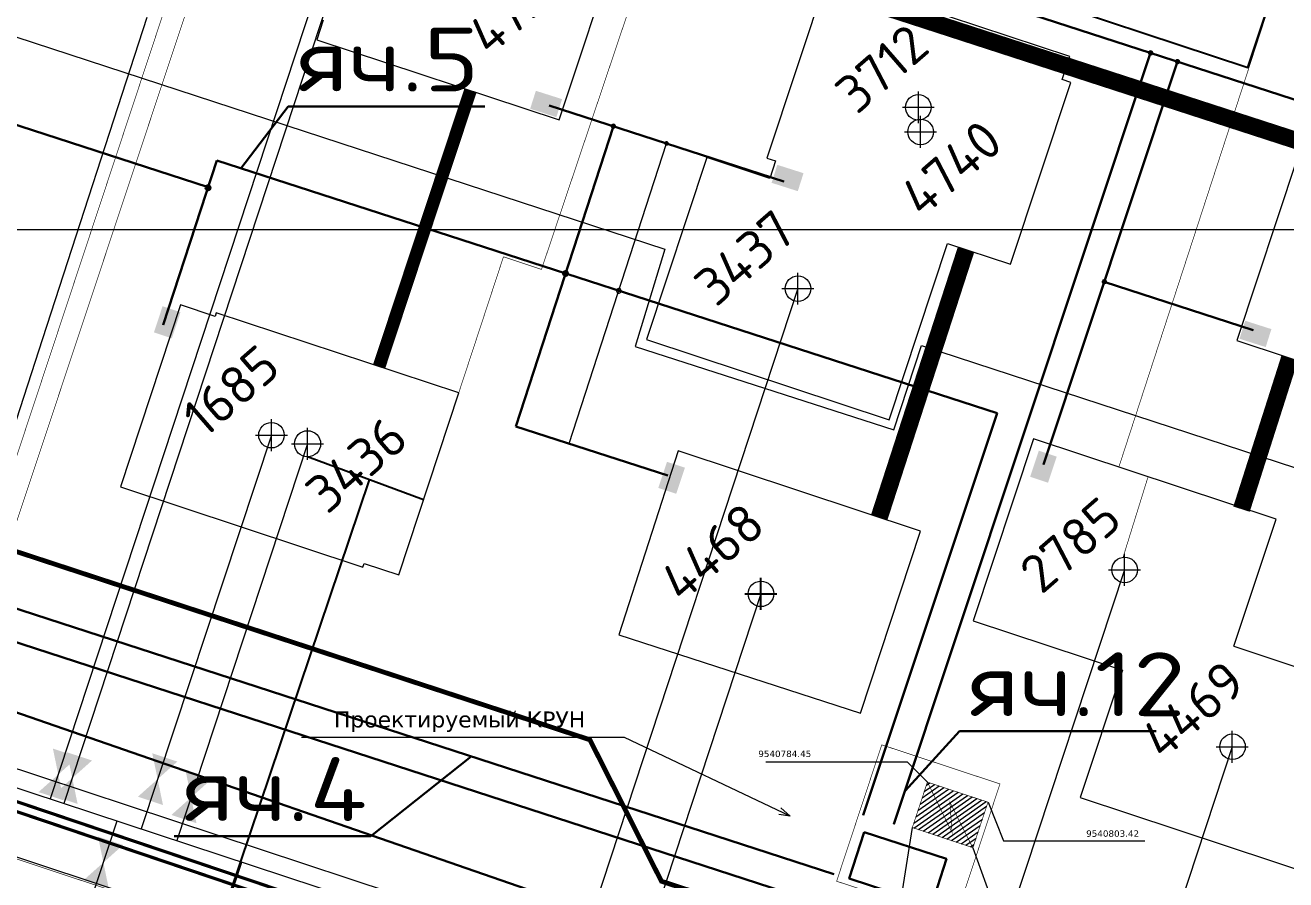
# Model space of a CAD drawing. Header units: millimetres. Extents: x 519 to 9564855, y -810 to 5021775.
# Drawn here: x 9540501.9 to 9540896.7, y 4996796.3 to 4997064 of the extents above; entities that cross this region are included whole.
import ezdxf

# ---------------------------------------------------------------- set-up
doc = ezdxf.new("R2010")
doc.units = ezdxf.units.MM
doc.header["$LTSCALE"] = 2
doc.header["$MEASUREMENT"] = 0
doc.header["$PDMODE"] = 2
doc.header["$PDSIZE"] = 5
doc.linetypes.add('ACAD_ISO02W100', pattern=[15, 12, -3])
for name, color, linetype, lineweight in [('160 скважин на 2012 год - Электрика', 192, 'Continuous', 30), ('200 скв. на 2010 год', 61, 'Continuous', 0), ('PPLINE_GAS', 4, 'GAS_LINE', 30), ('SteamInjInfrastructure', 25, 'Continuous', 100), ('WELLS(drilled after 2000y)', 6, 'Continuous', 40), ('Скв на 2025 допы от ХеКай', 204, 'Continuous', 0), ('Электро', 1, 'Continuous', 30), ('Электроснаб', 1, 'Continuous', 18), ('Электроснабжене', 1, 'Continuous', 18)]:
    doc.layers.add(name, color=color, linetype=linetype, lineweight=lineweight)
for name, color, linetype in [('Existing roads', 41, 'Continuous'), ('FIBERGLASS', 212, 'Continuous'), ('GRID_PULKOVO', 7, 'Continuous'), ('GZU 32', 7, 'Continuous'), ('new 100 wells', 131, 'Continuous'), ('OilColl&Flowlines', 3, 'Continuous'), ('Stage 12 wells.Text&Frame', 52, 'Continuous'), ('паропровод', 6, 'Continuous'), ('Скважины на 2025 год _ОСМОТР', 5, 'Continuous')]:
    doc.layers.add(name, color=color, linetype=linetype)
doc.styles.add('92051501$0$STANDARD', font='simplex.shx')
doc.styles.add('Elect', font='isocpeur.ttf')
doc.styles.add('GeoApp', font='', dxfattribs={"height": 1})
doc.styles.get('GeoApp').set_extended_font_data('D431', italic=True)
doc.linetypes.add('g5_121_g', pattern='A,4,-0.4,["Г",GeoApp,S=1,R=0,X=0,Y=-0.5],-1.2,12', length=17.6)
doc.linetypes.add('GAS_LINE', pattern='A,0.5,-0.2,["G",92051501$0$STANDARD,S=0.1,R=0,X=-0.1,Y=-0.05],-0.05', length=0.75)

msp = doc.modelspace()

# ---------------------------------------------------------------- hatches: boundary and pattern name
at = {"linetype": 'ByBlock', "lineweight": 0, "ltscale": 80}
h = msp.add_hatch(dxfattribs=at)
h.set_pattern_fill('ANSI31', color=1, scale=10, angle=350, style=0)
h.set_pattern_definition([(35, (2e-07, 3e-08), (-0.71697054544, 1.02394005536), [])])
h.paths.add_polyline_path([(9540779.71, 4996812.71), (9540784.44537, 4996826.94293), (9540803.42261, 4996820.6291), (9540798.68724, 4996806.39617)])
at = {"layer": 'Электро', "ltscale": 25}
for points in [[(9540661.81913, 4997043.48049), (9540660.02336, 4997037.84837), (9540668.23422, 4997035.2304), (9540670.02998, 4997040.86252)], [(9540737.43306, 4997020.28585), (9540735.63729, 4997014.65372), (9540743.84815, 4997012.03575), (9540745.64391, 4997017.66787)]]:
    msp.add_hatch(color=256, dxfattribs=at).paths.add_polyline_path(points)
at = {"layer": 'Электро'}
h = msp.add_hatch(color=256, dxfattribs=at)
h.paths.add_polyline_path([(9540550.5095, 4996974.11878), (9540544.89727, 4996975.97576), (9540542.19004, 4996967.7939), (9540547.80227, 4996965.93692)])
h.paths.add_polyline_path([(9540546.64256, 4996972.35836), (9540549.20159, 4996971.51163), (9540547.48333, 4996966.31867), (9540544.92431, 4996967.16541)], flags=0)
h.paths.add_polyline_path([(9540549.20159, 4996971.51163), (9540546.64256, 4996972.35836), (9540544.92431, 4996967.16541), (9540547.48333, 4996966.31867)], flags=16)
for points in [[(9540883.97458, 4996971.44799), (9540882.17882, 4996965.81586), (9540890.38967, 4996963.19789), (9540892.18543, 4996968.83001)], [(9540816.62693, 4996922.56944), (9540822.23916, 4996920.71245), (9540824.94639, 4996928.89431), (9540819.33416, 4996930.75129)]]:
    msp.add_hatch(color=256, dxfattribs=at).paths.add_polyline_path(points)
h = msp.add_hatch(color=256, dxfattribs=at)
h.paths.add_polyline_path([(9540708.49335, 4996925.4112), (9540702.88111, 4996927.26818), (9540700.17388, 4996919.08633), (9540705.78612, 4996917.22934)])
h.paths.add_polyline_path([(9540704.62641, 4996923.65079), (9540707.18543, 4996922.80405), (9540705.46718, 4996917.61109), (9540702.90815, 4996918.45783)], flags=0)
h.paths.add_polyline_path([(9540707.18543, 4996922.80405), (9540704.62641, 4996923.65079), (9540702.90815, 4996918.45783), (9540705.46718, 4996917.61109)], flags=16)
at = {"layer": 'Электроснаб', "lineweight": 0, "ltscale": 25}
for points in [[(9540661.81913, 4997043.48049), (9540660.02336, 4997037.84837), (9540668.23422, 4997035.2304), (9540670.02998, 4997040.86252)], [(9540737.43306, 4997020.28585), (9540735.63729, 4997014.65372), (9540743.84815, 4997012.03575), (9540745.64391, 4997017.66787)]]:
    msp.add_hatch(color=1, dxfattribs=at).paths.add_polyline_path(points)
at = {"layer": 'Электроснаб', "lineweight": 0}
h = msp.add_hatch(color=1, dxfattribs=at)
h.paths.add_polyline_path([(9540550.5095, 4996974.11878), (9540544.89727, 4996975.97576), (9540542.19004, 4996967.7939), (9540547.80227, 4996965.93692)])
h.paths.add_polyline_path([(9540546.64256, 4996972.35836), (9540549.20159, 4996971.51163), (9540547.48333, 4996966.31867), (9540544.92431, 4996967.16541)], flags=0)
h.paths.add_polyline_path([(9540549.20159, 4996971.51163), (9540546.64256, 4996972.35836), (9540544.92431, 4996967.16541), (9540547.48333, 4996966.31867)], flags=16)
for points in [[(9540883.97458, 4996971.44799), (9540882.17882, 4996965.81586), (9540890.38967, 4996963.19789), (9540892.18543, 4996968.83001)], [(9540816.62693, 4996922.56944), (9540822.23916, 4996920.71245), (9540824.94639, 4996928.89431), (9540819.33416, 4996930.75129)]]:
    msp.add_hatch(color=1, dxfattribs=at).paths.add_polyline_path(points)
h = msp.add_hatch(color=1, dxfattribs=at)
h.paths.add_polyline_path([(9540708.49335, 4996925.4112), (9540702.88111, 4996927.26818), (9540700.17388, 4996919.08633), (9540705.78612, 4996917.22934)])
h.paths.add_polyline_path([(9540704.62641, 4996923.65079), (9540707.18543, 4996922.80405), (9540705.46718, 4996917.61109), (9540702.90815, 4996918.45783)], flags=0)
h.paths.add_polyline_path([(9540707.18543, 4996922.80405), (9540704.62641, 4996923.65079), (9540702.90815, 4996918.45783), (9540705.46718, 4996917.61109)], flags=16)
at = {"layer": 'Электроснабжене', "lineweight": 0, "ltscale": 25}
for points in [[(9540661.81913, 4997043.48049), (9540660.02336, 4997037.84837), (9540668.23422, 4997035.2304), (9540670.02998, 4997040.86252)], [(9540737.43306, 4997020.28585), (9540735.63729, 4997014.65372), (9540743.84815, 4997012.03575), (9540745.64391, 4997017.66787)]]:
    msp.add_hatch(color=1, dxfattribs=at).paths.add_polyline_path(points)
at = {"layer": 'Электроснабжене', "lineweight": 0}
h = msp.add_hatch(color=1, dxfattribs=at)
h.paths.add_polyline_path([(9540550.5095, 4996974.11878), (9540544.89727, 4996975.97576), (9540542.19004, 4996967.7939), (9540547.80227, 4996965.93692)])
h.paths.add_polyline_path([(9540546.64256, 4996972.35836), (9540549.20159, 4996971.51163), (9540547.48333, 4996966.31867), (9540544.92431, 4996967.16541)], flags=0)
h.paths.add_polyline_path([(9540549.20159, 4996971.51163), (9540546.64256, 4996972.35836), (9540544.92431, 4996967.16541), (9540547.48333, 4996966.31867)], flags=16)
for points in [[(9540883.97458, 4996971.44799), (9540882.17882, 4996965.81586), (9540890.38967, 4996963.19789), (9540892.18543, 4996968.83001)], [(9540816.62693, 4996922.56944), (9540822.23916, 4996920.71245), (9540824.94639, 4996928.89431), (9540819.33416, 4996930.75129)]]:
    msp.add_hatch(color=1, dxfattribs=at).paths.add_polyline_path(points)
h = msp.add_hatch(color=1, dxfattribs=at)
h.paths.add_polyline_path([(9540708.49335, 4996925.4112), (9540702.88111, 4996927.26818), (9540700.17388, 4996919.08633), (9540705.78612, 4996917.22934)])
h.paths.add_polyline_path([(9540704.62641, 4996923.65079), (9540707.18543, 4996922.80405), (9540705.46718, 4996917.61109), (9540702.90815, 4996918.45783)], flags=0)
h.paths.add_polyline_path([(9540707.18543, 4996922.80405), (9540704.62641, 4996923.65079), (9540702.90815, 4996918.45783), (9540705.46718, 4996917.61109)], flags=16)

# ---------------------------------------------------------------- linework, layer by layer
at = {"color": 5, "linetype": 'ByBlock', "lineweight": 0, "ltscale": 80}
for p, q in [((9540689.61794, 4996840.90752), (9540588.4235, 4996840.90752)), ((9540741.50861, 4996816.27724), (9540689.61794, 4996840.90752)), ((9540741.50861, 4996816.27724), (9540737.90958, 4996816.82042)), ((9540738.51255, 4996818.86553), (9540741.50861, 4996816.27724))]:
    msp.add_line(p, q, dxfattribs=at)
at = {"color": 0, "linetype": 'ByBlock', "lineweight": 0, "ltscale": 80}
for p, q in [((9540778.18869, 4996833.16775), (9540733.82408, 4996833.16504)), ((9540784.44537, 4996826.94293), (9540778.18869, 4996833.16775)), ((9540803.42261, 4996820.6291), (9540808.23665, 4996808.52376)), ((9540779.71, 4996812.71), (9540776.49381, 4996792.86579)), ((9540808.23665, 4996808.52376), (9540852.53748, 4996808.54004)), ((9540798.66868, 4996806.34038), (9540806.09921, 4996785.88432))]:
    msp.add_line(p, q, dxfattribs=at)
at = {"color": 1, "linetype": 'ByBlock', "lineweight": 0, "ltscale": 80, "const_width": 0.2}
for points in [[(9540779.71, 4996812.71), (9540784.44537, 4996826.94293), (9540803.42261, 4996820.6291), (9540798.68724, 4996806.39617), (9540779.71, 4996812.71)], [(9540784.44537, 4996826.94293), (9540792.17391, 4996811.09943), (9540791.48894, 4996820.60977), (9540798.65265, 4996806.37224)]]:
    msp.add_lwpolyline(points, dxfattribs=at)
at = {"layer": '160 скважин на 2012 год - Электрика', "color": 0, "linetype": 'ByBlock', "lineweight": 0, "ltscale": 200, "const_width": 0.2}
for points in [[(9540775.94648, 4996789.28727), (9540756.00896, 4996795.88237), (9540770.14131, 4996838.60562), (9540807.16814, 4996826.35758)], [(9540770.14131, 4996838.60562), (9540807.16814, 4996826.35758), (9540793.03579, 4996783.63433), (9540785.44054, 4996786.14675)]]:
    msp.add_lwpolyline(points, dxfattribs=at)
at = {"layer": '200 скв. на 2010 год', "color": 0, "linetype": 'ByBlock', "lineweight": 0}
for points in [[(9540826.63192, 4997047.01118), (9540829.01798, 4997054.22241), (9540753.03745, 4997079.36299), (9540734.18202, 4997022.37759), (9540736.86809, 4997021.48882)], [(9540735.06381, 4997016.03589), (9540715.33745, 4997022.56299), (9540696.48202, 4996965.57759), (9540772.46255, 4996940.43701), (9540790.73619, 4996995.66411)], [(9540608.03533, 4996895.41954), (9540618.86255, 4996891.83701), (9540637.71798, 4996948.82241), (9540561.73745, 4996973.96299), (9540561.35746, 4996972.81457)]]:
    msp.add_lwpolyline(points, dxfattribs=at)
msp.add_lwpolyline([(9540467.38202, 4996750.67759), (9540543.36255, 4996725.53701), (9540562.21798, 4996782.52241), (9540486.23745, 4996807.66299)], close=True, dxfattribs=at)
for centre, radius in [((9540781.6, 4997038.3), 4), ((9540743.9, 4996981.5), 4), ((9540590.3, 4996932.9), 4.0951)]:
    msp.add_circle(centre, radius, dxfattribs=at)
for p in [(9540781.6, 4997038.3), (9540743.9, 4996981.5), (9540590.3, 4996932.9)]:
    msp.add_point(p, dxfattribs=at)
at = {"layer": 'Existing roads', "color": 3, "linetype": 'ByBlock', "lineweight": 0, "ltscale": 80}
for p, q in [((9540732.3, 4996885.9), (9540691.46233, 4996761.83627, 0)), ((9540879.9, 4996838), (9540838.85888, 4996713.3182, 0))]:
    msp.add_line(p, q, dxfattribs=at)
at = {"layer": 'Existing roads', "lineweight": 0, "flags": 128}
for points, const_width in [([(9540267.34375, 4997233.27584), (9541585.13687, 4996805.49896)], 5.4), ([(9540612.71519, 4996957.09538), (9540641.32119, 4997043.54921)], 4)]:
    msp.add_lwpolyline(points, dxfattribs=dict(at, const_width=const_width))
at = {"layer": 'Existing roads', "lineweight": 0, "const_width": 5.4}
for points in [[(9540769.3398, 4996909.81665), (9540796.54105, 4996993.74338)], [(9540882.81672, 4996912.43017), (9540897.92339, 4996959.80435)]]:
    msp.add_lwpolyline(points, dxfattribs=at)
at = {"layer": 'FIBERGLASS', "linetype": 'ByBlock', "lineweight": 0, "ltscale": 50, "const_width": 0.2}
for points in [[(9540466.98497, 4996831.68611), (9540917.31082, 4998192.11168), (9541034.93958, 4998152.76924)], [(9541022.7738, 4998152.93167), (9540923.79229, 4998185.64265), (9540472.0617, 4996826.86726)]]:
    msp.add_lwpolyline(points, dxfattribs=at)
at = {"layer": 'FIBERGLASS', "lineweight": 0, "const_width": 1}
for points in [[(9535085.72343, 4997637.29764), (9537983.34114, 4996705.15232), (9538036.41897, 4996871.78691), (9539300.70304, 4996479.46424), (9539854.97263, 4997035.43373), (9541157.78752, 4996595.10264)], [(9537068.05, 4997002.22187), (9537981.72, 4996708.3), (9538034.79, 4996874.91), (9539300, 4996482.3), (9539854.3, 4997038.3), (9541302.5903, 4996549.89746), (9542161.1, 4996901.3), (9542450.6, 4996805.7), (9542706.4, 4996882.9), (9542843.8, 4997304.1), (9543427.4, 4997108.5), (9543551.3, 4997487.2), (9544168.068, 4997275.346), (9544226.79603, 4997449.75375)]]:
    msp.add_lwpolyline(points, dxfattribs=at)
at = {"layer": 'GRID_PULKOVO', "lineweight": 0}
msp.add_line((9533000, 4997000), (9548000, 4997000), dxfattribs=at)
at = {"layer": 'new 100 wells', "color": 0, "linetype": 'ByBlock', "lineweight": 0}
msp.add_lwpolyline([(9540880.43135, 4996869.46943), (9540893.61798, 4996909.32241), (9540817.63745, 4996934.46299), (9540798.78202, 4996877.4776), (9540845.49825, 4996862.02004)], dxfattribs=at)
msp.add_circle((9540846.2, 4996893.4), 4, dxfattribs=at)
msp.add_point((9540846.2, 4996893.4), dxfattribs=at)
at = {"layer": 'OilColl&Flowlines', "color": 3, "linetype": 'ByBlock', "lineweight": 0, "ltscale": 5}
for p, q in [((9539557.97848, 4997368.27283), (9540702.20425, 4996993.86235, 0)), ((9540599.90974, 4997095.67029), (9540509.71509, 4996821.66145, 0.00005)), ((9540601.85644, 4997087.11906), (9540514.0111, 4996820.24734, 0.00005)), ((9540702.20425, 4996993.86235, 0), (9540692.88167, 4996963.32917)), ((9540743.9, 4996981.5), (9540673.53627, 4996767.73693, 0.00004)), ((9540692.88167, 4996963.32917), (9540773.95256, 4996937.29505)), ((9540773.95256, 4996937.29505), (9540782.63549, 4996963.70451, 0)), ((9540782.63549, 4996963.70451, 0), (9540926.9782, 4996916.47308, 0)), ((9540514.8, 4996766.6), (9540530.6555, 4996814.76856, 0.00005))]:
    msp.add_line(p, q, dxfattribs=at)
at = {"layer": 'OilColl&Flowlines', "linetype": 'ByBlock', "lineweight": 0}
for p, q in [((9540579, 4996935.6), (9540538.20228, 4996812.28441, 0)), ((9540846.2, 4996893.4), (9540791.75178, 4996728.8243)), ((9540461.5, 4996474.7), (9540569.7631, 4996801.89563))]:
    msp.add_line(p, q, dxfattribs=at)
at = {"layer": 'OilColl&Flowlines', "lineweight": 0, "ltscale": 40}
msp.add_line((9540590.3, 4996932.9), (9540549.38561, 4996808.60322, 0.00005), dxfattribs=at)
at = {"layer": 'OilColl&Flowlines', "linetype": 'ByBlock', "lineweight": 0, "ltscale": 80}
msp.add_line((9540372.34498, 4996866.87914, 0.00006), (9541280.49853, 4996567.94504, 0), dxfattribs=at)
at = {"layer": 'OilColl&Flowlines', "linetype": 'ByBlock', "lineweight": 0}
for points in [[(9540518.41318, 4996834.81584, 0.00005), (9540512.23316, 4996829.31127, 0.00005), (9540510.55608, 4996837.41561, 0.00005)], [(9540522.80456, 4996833.69145, 0.00005), (9540516.62454, 4996828.18688, 0.00005), (9540514.94745, 4996836.29122, 0.00005)], [(9540549.53555, 4996833.36524, 0), (9540543.35553, 4996827.86067, 0), (9540541.67845, 4996835.96501, 0)], [(9540513.91024, 4996821.20693, 0.00005), (9540506.05314, 4996823.8067, 0.00005), (9540512.23316, 4996829.31127, 0.00005)], [(9540518.30162, 4996820.08254, 0.00005), (9540510.44451, 4996822.68231, 0.00005), (9540516.62454, 4996828.18688, 0.00005)], [(9540545.03261, 4996819.75633, 0), (9540537.1755, 4996822.3561, 0), (9540543.35553, 4996827.86067, 0)], [(9540560.02366, 4996827.65115, 0.00004), (9540553.84364, 4996822.14659, 0.00004), (9540552.16656, 4996830.25093, 0.00004)], [(9540555.52072, 4996814.04225, 0.00004), (9540547.66362, 4996816.64202, 0.00004), (9540553.84364, 4996822.14659, 0.00004)], [(9540532.54484, 4996807.23816, 0.00004), (9540526.36482, 4996801.7336, 0.00004), (9540524.68774, 4996809.83794, 0.00004)], [(9540528.0419, 4996793.62926, 0.00004), (9540520.1848, 4996796.22903, 0.00004), (9540526.36482, 4996801.7336, 0.00004)]]:
    msp.add_solid(points, dxfattribs=at)
at = {"layer": 'PPLINE_GAS', "linetype": 'GAS_LINE', "lineweight": 0, "ltscale": 5}
for p, q in [((9540540, 4997066.4), (9540507.3, 4996965.8)), ((9540507.3, 4996965.8), (9540474.6, 4996865.2))]:
    msp.add_line(p, q, dxfattribs=at)
at = {"layer": 'PPLINE_GAS', "linetype": 'GAS_LINE', "lineweight": 0, "ltscale": 15}
msp.add_line((9541105.98761, 4996630.50024), (9540466.97727, 4996841.74902), dxfattribs=at)
at = {"layer": 'PPLINE_GAS', "linetype": 'g5_121_g'}
msp.add_lwpolyline([(9534778.5479, 4998536.78098), (9534874.18051, 4998503.20616), (9535072.84513, 4998402.39372), (9535451.90206, 4998298.75678), (9537303.35592, 4997704.5983), (9537377.97521, 4997927.57471), (9538200.14956, 4997654.43587), (9538214.55082, 4997649.50142), (9538234.24131, 4997643.04917), (9538590.1015, 4997520.55902), (9539125.3331, 4997334.13457), (9539210.91174, 4997304.42884), (9539345.38339, 4997257.75155), (9539456.46224, 4997220.86465), (9539620.38329, 4997166.42999), (9539867.53158, 4997084.35735), (9540014.59686, 4997034.46686), (9540009.45675, 4997018.26256), (9541300.177, 4996571.493), (9541398.857, 4996623.815), (9541532.03867, 4997015.00349), (9541563.89422, 4997108.93401), (9541575.96726, 4997105.29839)], dxfattribs=at)
at = {"layer": 'Stage 12 wells.Text&Frame', "color": 0, "linetype": 'ByBlock', "lineweight": 0}
msp.add_line((9540880.43135, 4996869.46943), (9540928.92652, 4996853.42326), dxfattribs=at)
at = {"layer": 'Stage 12 wells.Text&Frame', "color": 0, "lineweight": 0}
msp.add_lwpolyline([(9540595.21196, 4997065.61254), (9540593.18202, 4997059.47759), (9540669.16255, 4997034.33701), (9540688.01798, 4997091.32241), (9540683.28804, 4997092.88746)], dxfattribs=at)
at = {"layer": 'Stage 12 wells.Text&Frame', "color": 0, "linetype": 'ByBlock', "lineweight": 0}
for points in [[(9540790.73619, 4996995.66411), (9540810.46255, 4996989.13701), (9540829.31798, 4997046.12241), (9540826.63192, 4997047.01118)], [(9540736.86809, 4997021.48882), (9540735.06381, 4997016.03589)], [(9540906.73823, 4997020.112), (9540900.23745, 4997022.26299), (9540881.38202, 4996965.27759), (9540957.36255, 4996940.13701), (9540959.76177, 4996947.388)], [(9540687.77296, 4996873.10892), (9540763.46255, 4996848.53701), (9540782.31798, 4996905.52241), (9540706.33745, 4996930.66299), (9540687.77296, 4996873.10892)], [(9540845.49825, 4996862.02004), (9540832.28202, 4996822.07759), (9540908.26255, 4996796.93701), (9540913.15242, 4996811.71531), (9540913.15242, 4996811.71531)]]:
    msp.add_lwpolyline(points, dxfattribs=at)
for centre in [(9540782.3, 4997030.6), (9540732.3, 4996885.9), (9540880, 4996838)]:
    msp.add_circle(centre, 4, dxfattribs=at)
for p in [(9540782.3, 4997030.6), (9540732.3, 4996885.9), (9540879.9, 4996838)]:
    msp.add_point(p, dxfattribs=at)
at = {"layer": 'SteamInjInfrastructure', "linetype": 'ByBlock', "lineweight": 0, "ltscale": 50, "const_width": 0.2}
msp.add_lwpolyline([(9541863.62092, 4996775.81336), (9541303.01305, 4996544.91028), (9541291.432, 4996540.01743), (9539857.77275, 4997015.6458), (9539305.61544, 4996462.66765)], dxfattribs=at)
at = {"layer": 'WELLS(drilled after 2000y)', "color": 6, "linetype": 'ByBlock', "lineweight": 0, "ltscale": 50, "const_width": 0.2, "elevation": -24.66909}
for points in [[(9540758.98307, 4997281.84485), (9540697.74466, 4997089.15422), (9540663.56997, 4996987.52068), (9540651.67242, 4996991.49874)], [(9540651.67242, 4996991.49874), (9540626.65112, 4996915.37586), (9540590.3, 4996928.8049)]]:
    msp.add_lwpolyline(points, dxfattribs=at)
at = {"layer": 'WELLS(drilled after 2000y)', "color": 6, "linetype": 'ByBlock', "lineweight": 0, "ltscale": 50, "const_width": 0.2}
for points in [[(9540844.39692, 4996925.60877), (9540941.11419, 4997222.49417)], [(9540844.39692, 4996925.60877), (9540853.55348, 4996922.57903), (9540845.75392, 4996897.47074)]]:
    msp.add_lwpolyline(points, dxfattribs=at)
at = {"layer": 'WELLS(drilled after 2000y)', "color": 7, "lineweight": 0}
msp.add_lwpolyline([(9540561.35746, 4996972.81457), (9540550.53025, 4996976.3971), (9540531.67481, 4996919.41171), (9540607.65534, 4996894.27113), (9540608.03533, 4996895.41954)], dxfattribs=at)
msp.add_circle((9540579, 4996935.6), 4, dxfattribs=at)
at = {"layer": 'WELLS(drilled after 2000y)', "color": 0, "linetype": 'ByBlock', "lineweight": 0, "ltscale": 80}
msp.add_point((9540579, 4996935.6), dxfattribs=at)
at = {"layer": 'паропровод', "color": 6, "linetype": 'ByBlock', "lineweight": -2, "ltscale": 50}
msp.add_line((9540626.65112, 4996915.37586, -24.66909), (9540590.3, 4996928.8049, -24.66909), dxfattribs=at)
at = {"layer": 'паропровод', "color": 6, "ltscale": 0.6}
msp.add_lwpolyline([(9540521.46459, 4996650.29393), (9540537.51028, 4996697.91867), (9540538.65281, 4996697.66408), (9540544.88625, 4996717.49304), (9540544.88625, 4996717.49304), (9540541.25051, 4996718.45563), (9540609.74271, 4996921.62226)], dxfattribs=at)
at = {"layer": 'Скв на 2025 допы от ХеКай', "color": 244, "linetype": 'ACAD_ISO02W100', "lineweight": 0, "true_color": 0x991b1e, "const_width": 1.5, "elevation": 23.89046}
msp.add_lwpolyline([(9539371.99663, 4997269.22699), (9539639.56304, 4997181.37805), (9539953.29769, 4997078.30478), (9540678.73072, 4996840.1926), (9540701.13885, 4996795.87752), (9540805.94244, 4996761.46782), (9540850.25751, 4996783.87595), (9541778.96857, 4996478.95625), (9541933.60866, 4996924.71284), (9541959.59701, 4997000.01304), (9541984.406, 4997071.89607), (9542017.0262, 4997166.41176), (9542028.623, 4997200.01304), (9542056.87793, 4997285.92151), (9542079.72467, 4997355.5053), (9542077.25468, 4997367.30989), (9542097.18736, 4997428.05079), (9542106.17218, 4997436.09083), (9542151.59188, 4997574.39346), (9542047.08076, 4997608.70716), (9542065.79733, 4997665.7132), (9542054.72165, 4997718.62031), (9542078.12789, 4997789.91), (9542071.12629, 4997792.23624)], dxfattribs=at)
at = {"layer": 'Скважины на 2025 год _ОСМОТР', "color": 0, "linetype": 'ByBlock', "lineweight": -2}
msp.add_lwpolyline([(9540826.48061, 4997128.8699), (9540808.9166, 4997075.94694), (9540884.84433, 4997050.74813), (9540903.74344, 4997107.69392), (9540834.32942, 4997130.73097)], dxfattribs=at)
at = {"layer": 'Электро'}
for p, q in [((9539490.17834, 4997198.55214), (9540752.09079, 4996788.53193)), ((9540220.94639, 4997123.12949, 0), (9540559.14411, 4997013.29423, 0)), ((9540687.91936, 4997109.3692), (9541434.86198, 4996866.89523, 0)), ((9540773.94078, 4996813.73782, -2911.9858), (9540854.35306, 4997055.34117, 0)), ((9540820.76917, 4996926.40822, 0), (9540862.77593, 4997052.6068)), ((9540584.24435, 4997038.57229, 1.45839), (9540569.43762, 4997019.18518, 1.45839)), ((9540645.85311, 4997038.57229, 1.45839), (9540584.24435, 4997038.57229, 1.45839)), ((9540666.03201, 4997038.90437), (9540739.4966, 4997015.03427)), ((9540655.58709, 4996938.37218), (9540686.08604, 4997032.38842)), ((9540545.12699, 4996970.15397, 0), (9540561.92073, 4997021.62065, 0.00135)), ((9540561.91377, 4997021.6229), (9540806.248, 4996942.45885, 47.36082)), ((9540080.42728, 4997017.28326, 94.72164), (9540755.18096, 4996798.0425, 94.72164)), ((9540839.83285, 4996983.68018), (9540886.42683, 4996968.54088)), ((9540764.36234, 4996816.62408, -2911.9858), (9540806.248, 4996942.45885, -2911.9858)), ((9540794.45642, 4996842.87897, 176.0878), (9540777.44099, 4996824.22706, -2783.25883)), ((9540856.06517, 4996842.87897, 176.0878), (9540794.45642, 4996842.87897, 176.0878)), ((9540641.52934, 4996834.97015, 94.72164), (9540610.09347, 4996810.01001, -2911.9858)), ((9540759.93674, 4996796.69455), (9540764.67197, 4996811.2681)), ((9540764.67197, 4996811.2681), (9540790.46362, 4996802.88789)), ((9540610.09347, 4996810.01001, -2911.9858), (9540548.48472, 4996810.01001, -2911.9858)), ((9540790.46362, 4996802.88789), (9540785.72839, 4996788.31433)), ((9540785.72839, 4996788.31433), (9540759.93674, 4996796.69455))]:
    msp.add_line(p, q, dxfattribs=at)
at = {"layer": 'Электро', "ltscale": 25}
msp.add_line((9540703.14406, 4996922.93411), (9540655.58709, 4996938.37218), dxfattribs=at)
at = {"layer": 'Электро'}
for centre, radius, start, end in [((9540854.35216, 4997055.33845, -0.03283), 0.5, 162.0000001, 342.0000001), ((9540854.36127, 4997055.36744, -0.03283), 0.5, 161.9999999, 341.9999999), ((9540854.35216, 4997055.33845, -0.03283), 0.5, 342.0000001, 162.0000001), ((9540854.36127, 4997055.36744, -0.03283), 0.5, 341.9999999, 161.9999999), ((9540862.77593, 4997052.6068), 0.5, 162.0000001, 342.0000001), ((9540862.78504, 4997052.63579), 0.5, 162, 342), ((9540862.77593, 4997052.6068), 0.5, 342.0000001, 162.0000001), ((9540862.78504, 4997052.63579), 0.5, 342, 162), ((9540686.08604, 4997032.38842), 0.5, 162, 342), ((9540686.09516, 4997032.4174), 0.5, 162, 342), ((9540686.08604, 4997032.38842), 0.5, 342, 162), ((9540686.09516, 4997032.4174), 0.5, 342, 162), ((9540559.14011, 4997013.09905, 0.00113), 0.75, 161.9999999, 341.9999999), ((9540559.14011, 4997013.09905, 0.00113), 0.75, 341.9999999, 161.9999999), ((9540671.11594, 4996986.2415, 21.16733), 0.75, 162, 342), ((9540671.11594, 4996986.2415, 21.16733), 0.75, 342, 162), ((9540839.83285, 4996983.68018), 0.5, 162, 342), ((9540839.84196, 4996983.70917), 0.5, 162.0000001, 342.0000001), ((9540839.83285, 4996983.68018), 0.5, 342, 162), ((9540839.84196, 4996983.70917), 0.5, 342.0000001, 162.0000001)]:
    msp.add_arc(centre, radius, start, end, dxfattribs=at)
at = {"layer": 'Электроснаб', "color": 1, "linetype": 'ByBlock', "lineweight": 0}
for p, q in [((9539490.17834, 4997198.55214), (9540752.09079, 4996788.53193)), ((9540220.94639, 4997123.12949, 0), (9540559.14411, 4997013.29423, 0)), ((9540687.91936, 4997109.3692), (9541434.86198, 4996866.89523, 0)), ((9540773.94078, 4996813.73782, -2911.9858), (9540854.35306, 4997055.34117, 0)), ((9540820.76917, 4996926.40822, 0), (9540862.77593, 4997052.6068)), ((9540666.03201, 4997038.90437), (9540739.4966, 4997015.03427)), ((9540545.12699, 4996970.15397, 0), (9540561.92073, 4997021.62065, 0.00135)), ((9540561.91377, 4997021.6229), (9540806.248, 4996942.45885, 47.36082)), ((9540080.42728, 4997017.28326, 94.72164), (9540755.18096, 4996798.0425, 94.72164)), ((9540764.36234, 4996816.62408, -2911.9858), (9540806.248, 4996942.45885, -2911.9858))]:
    msp.add_line(p, q, dxfattribs=at)
at = {"layer": 'Электроснаб', "color": 1, "lineweight": 0}
for p, q in [((9540584.24435, 4997038.57229, 1.45839), (9540569.43762, 4997019.18518, 1.45839)), ((9540645.85311, 4997038.57229, 1.45839), (9540584.24435, 4997038.57229, 1.45839)), ((9540839.83285, 4996983.68018), (9540886.42683, 4996968.54088)), ((9540794.45642, 4996842.87897, 176.0878), (9540777.44099, 4996824.22706, -2783.25883)), ((9540856.06517, 4996842.87897, 176.0878), (9540794.45642, 4996842.87897, 176.0878)), ((9540641.52934, 4996834.97015, 94.72164), (9540610.09347, 4996810.01001, -2911.9858)), ((9540759.93674, 4996796.69455), (9540764.67197, 4996811.2681)), ((9540764.67197, 4996811.2681), (9540790.46362, 4996802.88789)), ((9540610.09347, 4996810.01001, -2911.9858), (9540548.48472, 4996810.01001, -2911.9858)), ((9540790.46362, 4996802.88789), (9540785.72839, 4996788.31433)), ((9540785.72839, 4996788.31433), (9540759.93674, 4996796.69455))]:
    msp.add_line(p, q, dxfattribs=at)
for centre, radius, start, end in [((9540854.35216, 4997055.33845, -0.03283), 0.5, 162.0000001, 342.0000001), ((9540854.36127, 4997055.36744, -0.03283), 0.5, 161.9999999, 341.9999999), ((9540854.35216, 4997055.33845, -0.03283), 0.5, 342.0000001, 162.0000001), ((9540854.36127, 4997055.36744, -0.03283), 0.5, 341.9999999, 161.9999999), ((9540862.77593, 4997052.6068), 0.5, 162.0000001, 342.0000001), ((9540862.78504, 4997052.63579), 0.5, 162, 342), ((9540862.77593, 4997052.6068), 0.5, 342.0000001, 162.0000001), ((9540862.78504, 4997052.63579), 0.5, 342, 162), ((9540702.7643, 4997026.96932), 0.5, 162, 342), ((9540702.77341, 4997026.99831), 0.5, 162, 342), ((9540702.7643, 4997026.96932), 0.5, 342, 162), ((9540702.77341, 4997026.99831), 0.5, 342, 162), ((9540559.14011, 4997013.09905, 0.00113), 0.75, 161.9999999, 341.9999999), ((9540559.14011, 4997013.09905, 0.00113), 0.75, 341.9999999, 161.9999999), ((9540839.83285, 4996983.68018), 0.5, 162, 342), ((9540839.84196, 4996983.70917), 0.5, 162.0000001, 342.0000001), ((9540839.83285, 4996983.68018), 0.5, 342, 162), ((9540839.84196, 4996983.70917), 0.5, 342.0000001, 162.0000001)]:
    msp.add_arc(centre, radius, start, end, dxfattribs=at)
at = {"layer": 'Электроснаб', "color": 1, "linetype": 'ByBlock', "lineweight": 0}
for start, end in [(162, 342), (342, 162)]:
    msp.add_arc((9540687.7942, 4996980.82241, 21.16733), 0.75, start, end, dxfattribs=at)
at = {"layer": 'Электроснабжене', "color": 1, "linetype": 'ByBlock', "lineweight": 0}
for p, q in [((9539490.17834, 4997198.55214), (9540752.09079, 4996788.53193)), ((9540220.94639, 4997123.12949, 0), (9540559.14411, 4997013.29423, 0)), ((9540687.91936, 4997109.3692), (9541434.86198, 4996866.89523, 0)), ((9540773.94078, 4996813.73782, -2911.9858), (9540854.35306, 4997055.34117, 0)), ((9540820.76917, 4996926.40822, 0), (9540862.77593, 4997052.6068)), ((9540666.03201, 4997038.90437), (9540739.4966, 4997015.03427)), ((9540672.26535, 4996932.95308), (9540702.7643, 4997026.96932)), ((9540545.12699, 4996970.15397, 0), (9540561.92073, 4997021.62065, 0.00135)), ((9540561.91377, 4997021.6229), (9540806.248, 4996942.45885, 47.36082)), ((9540080.42728, 4997017.28326, 94.72164), (9540755.18096, 4996798.0425, 94.72164)), ((9540764.36234, 4996816.62408, -2911.9858), (9540806.248, 4996942.45885, -2911.9858))]:
    msp.add_line(p, q, dxfattribs=at)
at = {"layer": 'Электроснабжене', "color": 1, "lineweight": 0}
for p, q in [((9540584.24435, 4997038.57229, 1.45839), (9540569.43762, 4997019.18518, 1.45839)), ((9540645.85311, 4997038.57229, 1.45839), (9540584.24435, 4997038.57229, 1.45839)), ((9540839.83285, 4996983.68018), (9540886.42683, 4996968.54088)), ((9540794.45642, 4996842.87897, 176.0878), (9540777.44099, 4996824.22706, -2783.25883)), ((9540856.06517, 4996842.87897, 176.0878), (9540794.45642, 4996842.87897, 176.0878)), ((9540641.52934, 4996834.97015, 94.72164), (9540610.09347, 4996810.01001, -2911.9858)), ((9540759.93674, 4996796.69455), (9540764.67197, 4996811.2681)), ((9540764.67197, 4996811.2681), (9540790.46362, 4996802.88789)), ((9540610.09347, 4996810.01001, -2911.9858), (9540548.48472, 4996810.01001, -2911.9858)), ((9540790.46362, 4996802.88789), (9540785.72839, 4996788.31433)), ((9540785.72839, 4996788.31433), (9540759.93674, 4996796.69455))]:
    msp.add_line(p, q, dxfattribs=at)
at = {"layer": 'Электроснабжене', "color": 1, "lineweight": 0, "ltscale": 25}
msp.add_line((9540703.14406, 4996922.93411), (9540672.26789, 4996932.96091), dxfattribs=at)
at = {"layer": 'Электроснабжене', "color": 1, "lineweight": 0}
for centre, radius, start, end in [((9540854.35216, 4997055.33845, -0.03283), 0.5, 162.0000001, 342.0000001), ((9540854.36127, 4997055.36744, -0.03283), 0.5, 161.9999999, 341.9999999), ((9540854.35216, 4997055.33845, -0.03283), 0.5, 342.0000001, 162.0000001), ((9540854.36127, 4997055.36744, -0.03283), 0.5, 341.9999999, 161.9999999), ((9540862.77593, 4997052.6068), 0.5, 162.0000001, 342.0000001), ((9540862.78504, 4997052.63579), 0.5, 162, 342), ((9540862.77593, 4997052.6068), 0.5, 342.0000001, 162.0000001), ((9540862.78504, 4997052.63579), 0.5, 342, 162), ((9540702.7643, 4997026.96932), 0.5, 162, 342), ((9540702.77341, 4997026.99831), 0.5, 162, 342), ((9540702.7643, 4997026.96932), 0.5, 342, 162), ((9540702.77341, 4997026.99831), 0.5, 342, 162), ((9540559.14011, 4997013.09905, 0.00113), 0.75, 161.9999999, 341.9999999), ((9540559.14011, 4997013.09905, 0.00113), 0.75, 341.9999999, 161.9999999), ((9540839.83285, 4996983.68018), 0.5, 162, 342), ((9540839.84196, 4996983.70917), 0.5, 162.0000001, 342.0000001), ((9540839.83285, 4996983.68018), 0.5, 342, 162), ((9540839.84196, 4996983.70917), 0.5, 342.0000001, 162.0000001)]:
    msp.add_arc(centre, radius, start, end, dxfattribs=at)
at = {"layer": 'Электроснабжене', "color": 1, "linetype": 'ByBlock', "lineweight": 0}
for start, end in [(162, 342), (342, 162)]:
    msp.add_arc((9540687.7942, 4996980.82241, 21.16733), 0.75, start, end, dxfattribs=at)
at = {"layer": 'Электроснабжене', "color": 0, "linetype": 'ByBlock', "lineweight": -2, "ltscale": 50}
msp.add_point((9540732.3, 4996885.9), dxfattribs=at)

# ---------------------------------------------------------------- texts
at = {"layer": '200 скв. на 2010 год', "color": 0, "linetype": 'ByBlock', "lineweight": 0, "style": 'Elect'}
for s, p in [('3712', (9540762.38166, 4997035.73063)), ('3437', (9540718.25167, 4996975.40788)), ('3436', (9540596.49847, 4996910.50227))]:
    msp.add_text(s, height=12, rotation=41, dxfattribs=at).set_placement(p)
at = {"layer": 'GZU 32', "color": 5, "linetype": 'ByBlock', "lineweight": 0, "ltscale": 25, "insert": (9540677.27254, 4996842.6221), "char_height": 5, "width": 123.2058824, "attachment_point": 9, "rotation": 0, "style": 'Elect'}
msp.add_mtext('{\\fVerdana|b0|i0|c204|p34;Проектируемый КРУН}', dxfattribs=at)
at = {"layer": 'GZU 32', "color": 1, "linetype": 'ByBlock', "lineweight": 0, "ltscale": 25, "char_height": 2, "width": 123.2058824, "attachment_point": 9, "rotation": 0, "style": 'Elect'}
for s, insert in [('{\\fVerdana|b0|i0|c0|p34;9540784.45}', (9540748.05754, 4996834.75574)), ('{\\fVerdana|b0|i0|c0|p34;9540803.42}', (9540850.74614, 4996809.76895))]:
    msp.add_mtext(s, dxfattribs=dict(at, insert=insert))
at = {"layer": 'new 100 wells', "color": 0, "linetype": 'ByBlock', "lineweight": 0, "style": 'Elect'}
msp.add_text('2785', height=12, rotation=41, dxfattribs=at).set_placement((9540820.16071, 4996885.42329))
at = {"layer": 'Stage 12 wells.Text&Frame', "color": 0, "lineweight": 0, "style": 'Elect'}
msp.add_text('4739', height=12, rotation=41, dxfattribs=at).set_placement((9540647.27719, 4997054.01226))
at = {"layer": 'Stage 12 wells.Text&Frame', "color": 0, "linetype": 'ByBlock', "lineweight": 0, "style": 'Elect'}
for s, p in [('4740', (9540782.73109, 4997003.34628)), ('4468', (9540707.46023, 4996882.72469)), ('4469', (9540858.12642, 4996833.45735))]:
    msp.add_text(s, height=12, rotation=41, dxfattribs=at).set_placement(p)
at = {"layer": 'WELLS(drilled after 2000y)', "color": 0, "lineweight": 0, "style": 'Elect'}
msp.add_text('1685', height=12, rotation=41, dxfattribs=at).set_placement((9540558.02157, 4996934.30241))
at = {"layer": 'Электро', "style": 'Elect', "width": 1.2}
for s, p in [('яч.5', (9540587.28371, 4997043.27726, 1.45839)), ('яч.12', (9540797.49578, 4996847.58394, 176.0878)), ('яч.4', (9540551.52407, 4996814.71498, -2911.9858))]:
    msp.add_text(s, height=20, dxfattribs=at).set_placement(p)
at = {"layer": 'Электроснаб', "color": 1, "lineweight": 0, "style": 'Elect', "width": 1.2}
for s, p in [('яч.5', (9540587.28371, 4997043.27726, 1.45839)), ('яч.12', (9540797.49578, 4996847.58394, 176.0878)), ('яч.4', (9540551.52407, 4996814.71498, -2911.9858))]:
    msp.add_text(s, height=20, dxfattribs=at).set_placement(p)
at = {"layer": 'Электроснабжене', "color": 1, "lineweight": 0, "style": 'Elect', "width": 1.2}
for s, p in [('яч.5', (9540587.28371, 4997043.27726, 1.45839)), ('яч.12', (9540797.49578, 4996847.58394, 176.0878)), ('яч.4', (9540551.52407, 4996814.71498, -2911.9858))]:
    msp.add_text(s, height=20, dxfattribs=at).set_placement(p)

doc.saveas('drawing.dxf')
